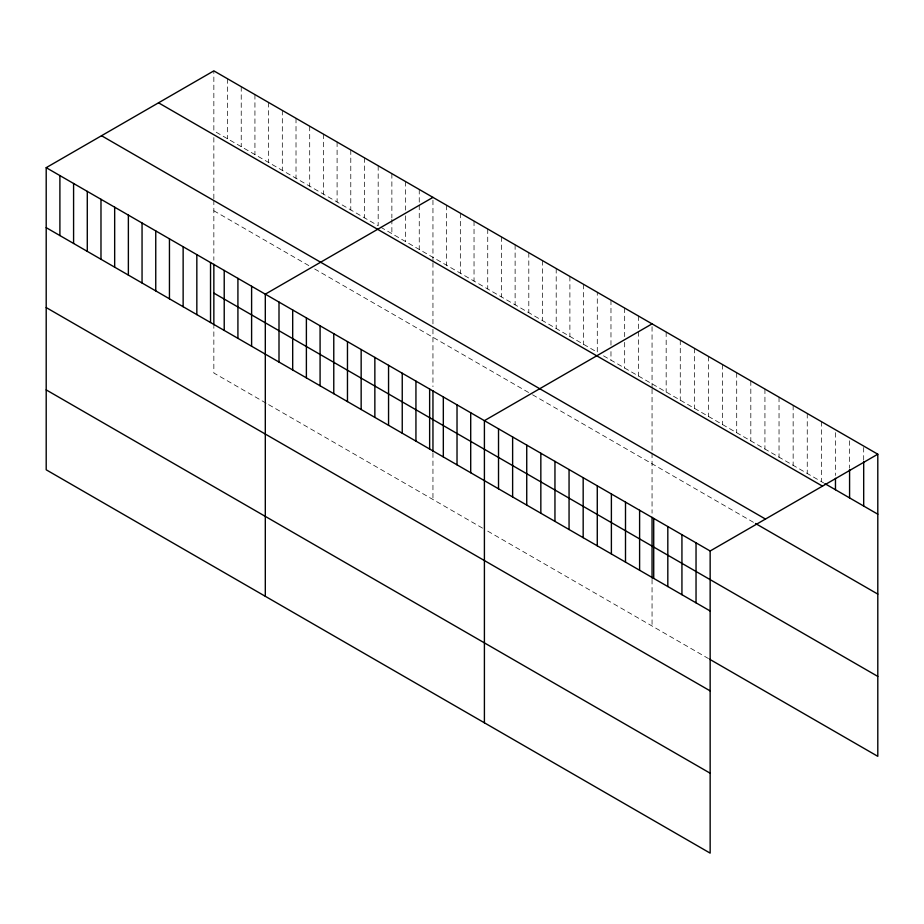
<?xml version="1.0" encoding="UTF-8"?>
<svg xmlns="http://www.w3.org/2000/svg" width="924" height="924" viewBox="0 0 924 924"><rect width="100%" height="100%" fill="white"/><g stroke="black" fill="none" stroke-linecap="round" stroke-linejoin="round"><path stroke-width="0.69" stroke-dasharray="4.62 3.46" d="M432.952 262.693L432.952 323.954M432.952 261.353L432.952 197.378M652.055 389.189L652.055 451.778M652.055 387.861L652.055 323.874M380.665 227.177L597.285 352.24L597.285 292.25M603.511 355.832L823.711 482.963M213.848 210.764L309.702 266.112M314.691 268.988L528.805 392.608M532.547 394.767L754.342 522.822M266.135 403.187L213.848 373.007L213.848 326.391M268.63 404.631L485.239 529.695M487.733 531.127L708.489 658.581M863.686 447.482L863.686 460.337M849.583 440.771L849.583 467.902M835.469 432.628L835.469 475.467M821.367 421.621L821.367 481.612M807.253 413.478L807.253 473.458M793.15 405.324L793.15 465.315M779.036 397.181L779.036 457.172M764.933 389.039L764.933 449.029M750.819 380.896L750.819 440.875M736.705 372.742L736.705 432.732M722.603 364.599L722.603 424.59M708.489 356.456L708.489 416.447M694.386 348.313L694.386 408.293M680.272 340.159L680.272 400.15M666.169 332.016L666.169 392.007M652.055 453.118L652.055 513.167M652.055 579.394L652.055 625.998M638.369 315.962L638.369 330.249M638.369 331.681L638.369 375.952M624.67 308.062L624.67 336.625M624.67 342.342L624.67 368.052M610.972 300.15L610.972 345.853M610.972 351.57L610.972 360.141M583.587 284.338L583.587 344.329M569.889 276.438L569.889 336.428M556.202 268.526L556.202 328.517M542.504 260.626L542.504 320.605M528.805 252.714L528.805 312.705M515.118 244.814L515.118 304.793M501.42 236.902L501.42 296.893M487.733 229.002L487.733 288.981M474.035 221.09L474.035 281.081M460.337 213.19L460.337 273.169M446.65 205.278L446.65 265.269M432.952 329.279L432.952 386.671M432.952 452.887L432.952 499.503M419.253 189.466L419.253 203.754M419.253 205.174L419.253 249.457M405.567 181.566L405.567 210.129M405.567 215.835L405.567 241.545M391.868 173.654L391.868 217.937M391.868 219.358L391.868 233.645M378.182 165.754L378.182 225.733L213.848 130.862L213.848 70.871M364.483 157.842L364.483 217.833M350.785 149.942L350.785 209.921M337.098 142.03L337.098 202.021M323.4 134.119L323.4 194.109M309.702 126.218L309.702 186.209M296.015 118.307L296.015 178.297M282.317 110.406L282.317 170.397M268.63 102.495L268.63 162.485M254.932 94.595L254.932 154.585M241.233 86.683L241.233 146.673M227.547 78.783L227.547 138.773M213.848 137.526L213.848 198.787M213.848 200.115L213.848 260.164"/><path stroke-width="1.39" d="M46.2 167.671L710.152 550.993L710.152 853.129L46.2 469.796L46.2 167.671L213.848 70.871L877.8 454.204L877.8 756.329L709.667 659.262M432.952 197.378L265.303 294.167L265.303 596.292M652.055 323.874L484.407 420.663L484.407 722.799M710.152 550.993L877.8 454.204M824.889 483.645L877.8 514.194M158.524 102.818L822.476 486.139M101.525 135.724L765.476 519.057M755.52 523.504L877.8 594.097M213.848 293.093L877.8 676.426M46.2 227.65L710.152 610.983M46.2 307.565L710.152 690.886M46.2 389.893L710.152 773.215M863.686 461.769L863.686 506.04M849.583 469.334L849.583 497.897M835.469 478.332L835.469 489.755M696.038 542.85L696.038 602.841M681.935 534.707L681.935 594.686M667.821 526.553L667.821 586.544M653.718 518.41L653.718 578.401M652.055 517.278L652.055 578.054M639.604 510.267L639.604 570.258M625.502 502.125L625.502 562.104M611.388 493.97L611.388 553.961M597.274 485.828L597.274 545.818M583.171 477.685L583.171 537.676M569.057 469.542L569.057 529.521M554.954 461.388L554.954 521.379M540.84 453.245L540.84 513.236M526.738 445.102L526.738 505.093M512.624 436.96L512.624 496.939M498.521 428.805L498.521 488.796M470.709 412.762L470.709 472.742M457.022 404.851L457.022 464.841M443.324 396.95L443.324 456.93M432.952 390.783L432.952 451.559M429.637 389.039L429.637 449.029M415.939 381.127L415.939 441.118M402.24 373.227L402.24 433.217M388.554 365.315L388.554 425.306M374.855 357.415L374.855 417.405M361.157 349.503L361.157 409.494M347.47 341.603L347.47 401.594M333.772 333.691L333.772 393.682M320.085 325.791L320.085 385.782M306.387 317.879L306.387 377.87M292.689 309.979L292.689 369.97M279.002 302.067L279.002 362.058M251.605 286.255L251.605 346.246M237.918 278.355L237.918 338.346M224.22 270.443L224.22 330.434M213.848 264.287L213.848 325.063M210.533 262.543L210.533 322.534M196.835 254.631L196.835 314.622M183.137 246.731L183.137 306.71M169.45 238.819L169.45 298.81M155.752 230.919L155.752 290.898M142.053 223.007L142.053 282.998M128.367 215.107L128.367 275.086M114.668 207.195L114.668 267.186M100.982 199.295L100.982 259.274M87.283 191.383L87.283 251.374M73.585 183.483L73.585 243.462M59.898 175.572L59.898 235.562"/></g></svg>
